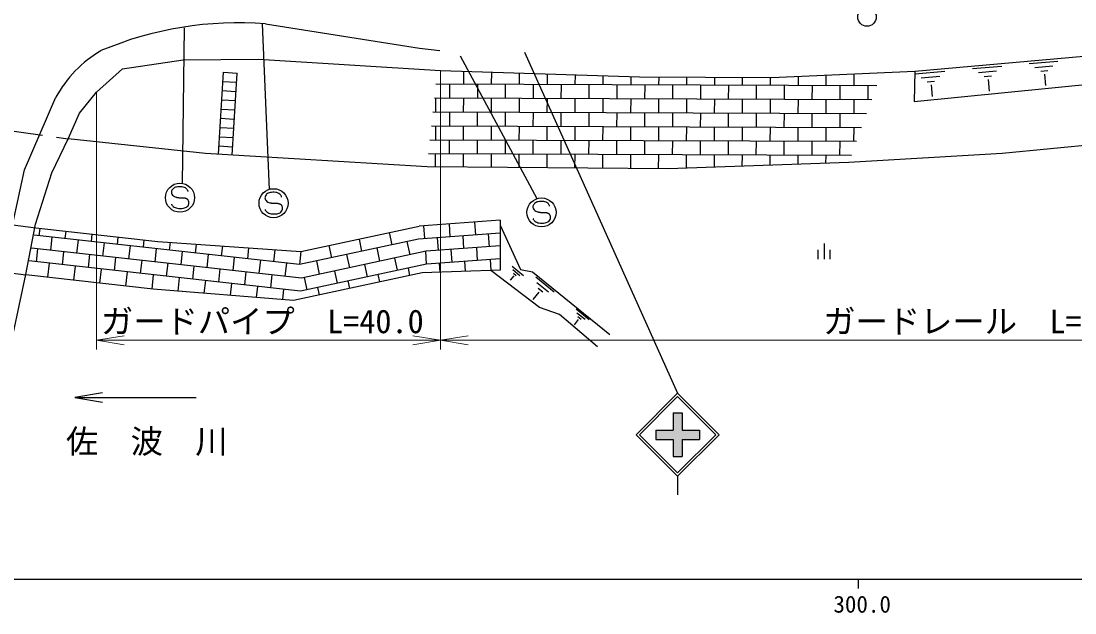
# Model space of a CAD drawing. Units: millimetres, scale not verified. Extents: x 40000 to 680000, y 20000 to 380000.
# Drawn here: x 277318 to 391492, y 201347 to 265500 of the extents above; entities that cross this region are included whole.
import ezdxf
from ezdxf.enums import TextEntityAlignment as Align

# ---------------------------------------------------------------- set-up
doc = ezdxf.new("R2010")
doc.units = ezdxf.units.MM
doc.header["$LTSCALE"] = 1000
doc.linetypes.add('DASHED', pattern=[7.5, 6, -1.5])
for name, color, linetype, lineweight in [('M-BGD', 7, 'Continuous', 25), ('M-BGD-EXST', 7, 'Continuous', 25), ('M-BMK-HTXT', 7, 'DASHED', 13), ('M-BMK-SRVR', 3, 'Continuous', 25), ('M-STR-HTXT', 7, 'Continuous', 13), ('M-STR-STR1', 1, 'Continuous', 25), ('M-STR-STRC', 7, 'Continuous', 25), ('M-TTL-BAND', 7, 'Continuous', 25)]:
    doc.layers.add(name, color=color, linetype=linetype, lineweight=lineweight)
doc.styles.add('ＭＳ ゴシック', font='')
doc.styles.get('ＭＳ ゴシック').set_extended_font_data('MS Gothic')

# ---------------------------------------------------------------- blocks, each defined once
blk = doc.blocks.new('open_arrow')
at = {"color": 0, "linetype": 'Continuous', "lineweight": -2}
blk.add_lwpolyline([(7.5, 1.25), (0, 0), (7.5, -1.25)], dxfattribs=at)

msp = doc.modelspace()

# ---------------------------------------------------------------- hatches: boundary and pattern name
at = {"layer": 'M-STR-STRC'}
msp.add_hatch(color=256, dxfattribs=at).paths.add_polyline_path([(348951, 218303), (348951, 220163), (350811, 220163), (350811, 221163), (348951, 221163), (348952, 223023), (347952, 223023), (347951, 221163), (346091, 221163), (346091, 220163), (347951, 220163), (347951, 218303)])

# ---------------------------------------------------------------- linework, layer by layer
at = {"layer": 'M-BGD'}
for p, q in [((303816, 265198), (320466, 262552)), ((374163, 260074), (409689, 263201)), ((320466, 262552), (322694, 262295)), ((288323, 260307), (294885, 261314)), ((294885, 261314), (303044, 261384)), ((303044, 261384), (322764, 260134)), ((383558, 260583), (380403, 260305)), ((389635, 261124), (386546, 260852)), ((389096, 260610), (387166, 260440)), ((285476, 257808), (288323, 260307)), ((298702, 251064), (299235, 259955)), ((299235, 259955), (300714, 259867)), ((300181, 250975), (300714, 259867)), ((322428, 260155), (322426, 260155)), ((322764, 260134), (344312, 259451)), ((325249, 260055), (325244, 258634)), ((328270, 259960), (328265, 258623)), ((331291, 259864), (331286, 258611)), ((334311, 259768), (334307, 258600)), ((337332, 259673), (337328, 258588)), ((340353, 259577), (340349, 258577)), ((343374, 259481), (343370, 258565)), ((344312, 259451), (358633, 259397)), ((346395, 259444), (346391, 258554)), ((349416, 259432), (349412, 258543)), ((352437, 259421), (352434, 258531)), ((355458, 259409), (355455, 258520)), ((358479, 259398), (358476, 258508)), ((358633, 259397), (374163, 260074)), ((361501, 259522), (361497, 258497)), ((364522, 259654), (364518, 258485)), ((367544, 259785), (367539, 258474)), ((370565, 259917), (370565, 259917)), ((374091, 256797), (408829, 260240)), ((374163, 260074), (374091, 256797)), ((377415, 260035), (374191, 259751)), ((376853, 259498), (374838, 259321)), ((383008, 260057), (381036, 259884)), ((382458, 259532), (381669, 259462)), ((382092, 259182), (382203, 257919)), ((388558, 260096), (387786, 260028)), ((388199, 259753), (388308, 258518)), ((299175, 258957), (300654, 258869)), ((370033, 258464), (322264, 258645)), ((323733, 258640), (323728, 257129)), ((326754, 258628), (326749, 257118)), ((329775, 258617), (329770, 257106)), ((332797, 258606), (332791, 257095)), ((335818, 258594), (335812, 257084)), ((338839, 258583), (338833, 257072)), ((341860, 258571), (341854, 257061)), ((344881, 258560), (344875, 257049)), ((347902, 258548), (347896, 257038)), ((350923, 258537), (350917, 257026)), ((353944, 258525), (353938, 257015)), ((356965, 258514), (356959, 257003)), ((359986, 258503), (359981, 256992)), ((363007, 258491), (363002, 256981)), ((366028, 258480), (366023, 256969)), ((369050, 258468), (369044, 256958)), ((376291, 258962), (375485, 258891)), ((375917, 258604), (376030, 257314)), ((277684, 249375), (281085, 257240)), ((283636, 255516), (285476, 257808)), ((299055, 256961), (300534, 256872)), ((299115, 257959), (300594, 257870)), ((369480, 256956), (322102, 257135)), ((322217, 257135), (322211, 255624)), ((325238, 257124), (325232, 255613)), ((328259, 257112), (328253, 255602)), ((331280, 257101), (331275, 255590)), ((334301, 257089), (334296, 255579)), ((337322, 257078), (337317, 255567)), ((340344, 257066), (340338, 255556)), ((343365, 257055), (343359, 255544)), ((346386, 257043), (346380, 255533)), ((349407, 257032), (349401, 255521)), ((352428, 257021), (352422, 255510)), ((355449, 257009), (355443, 255499)), ((358470, 256998), (358464, 255487)), ((361491, 256986), (361485, 255476)), ((364512, 256975), (364506, 255464)), ((367533, 256963), (367528, 255453)), ((298996, 255962), (300474, 255874)), ((282432, 252740), (283636, 255516)), ((298936, 254964), (300415, 254876)), ((368928, 255448), (321939, 255626)), ((323722, 255619), (323716, 254108)), ((326743, 255607), (326737, 254097)), ((329764, 255596), (329758, 254085)), ((332785, 255584), (332779, 254074)), ((335806, 255573), (335800, 254062)), ((338827, 255562), (338822, 254051)), ((341848, 255550), (341843, 254040)), ((344869, 255539), (344864, 254028)), ((347890, 255527), (347885, 254017)), ((350912, 255516), (350906, 254005)), ((353933, 255504), (353927, 253994)), ((356954, 255493), (356948, 253982)), ((359975, 255481), (359969, 253971)), ((362996, 255470), (362990, 253959)), ((366017, 255459), (366011, 253948)), ((298876, 253966), (300355, 253878)), ((368375, 253939), (321777, 254116)), ((322206, 254114), (322200, 252603)), ((325227, 254103), (325221, 252592)), ((328248, 254091), (328242, 252581)), ((331269, 254080), (331263, 252569)), ((334290, 254068), (334284, 252558)), ((337311, 254057), (337305, 252546)), ((340332, 254045), (340326, 252535)), ((343353, 254034), (343347, 252523)), ((346374, 254022), (346369, 252512)), ((349395, 254011), (349390, 252500)), ((352416, 254000), (352411, 252489)), ((355437, 253988), (355432, 252478)), ((358459, 253977), (358453, 252466)), ((361480, 253965), (361474, 252455)), ((364501, 253954), (364495, 252443)), ((367522, 253942), (367516, 252432)), ((297289, 251148), (282432, 252740)), ((298816, 252968), (300295, 252879)), ((367822, 252431), (321615, 252606)), ((323710, 252598), (323705, 251087)), ((326731, 252586), (326726, 251076)), ((329753, 252575), (329747, 251064)), ((332774, 252563), (332768, 251053)), ((335795, 252552), (335789, 251041)), ((338816, 252540), (338810, 251030)), ((341837, 252529), (341831, 251018)), ((344858, 252518), (344852, 251007)), ((347879, 252506), (347873, 250996)), ((350900, 252495), (350894, 250984)), ((353921, 252483), (353916, 250973)), ((356942, 252472), (356937, 250961)), ((359963, 252460), (359958, 250950)), ((362984, 252449), (362979, 250938)), ((366006, 252437), (366000, 250927)), ((298757, 251970), (300235, 251881)), ((395236, 252281), (383606, 251148)), ((321304, 249713), (297289, 251148)), ((367269, 250922), (321452, 251096)), ((322194, 251093), (322189, 249706)), ((325215, 251081), (325210, 249679)), ((328236, 251070), (328231, 249653)), ((331257, 251059), (331252, 249627)), ((334278, 251047), (334273, 249601)), ((337300, 251036), (337294, 249575)), ((340321, 251024), (340315, 249548)), ((343342, 251013), (343336, 249522)), ((346363, 251001), (346357, 249496)), ((366992, 250166), (347433, 249487)), ((349384, 250990), (349378, 249554)), ((352405, 250978), (352400, 249659)), ((355426, 250967), (355421, 249764)), ((358447, 250956), (358443, 249869)), ((361468, 250944), (361465, 249974)), ((364489, 250933), (364486, 250079)), ((383606, 251148), (366992, 250166)), ((273274, 229087), (277684, 249375)), ((347433, 249487), (321304, 249713)), ((307633, 240511), (320462, 243271)), ((329206, 243907), (320462, 243271)), ((320462, 243271), (320462, 243271)), ((320917, 243305), (321018, 241923)), ((323680, 243506), (323781, 242124)), ((326443, 243706), (326544, 242325)), ((329206, 243907), (329206, 238502)), ((329206, 243907), (329206, 243906)), ((329206, 243392), (331416, 238587)), ((307471, 239101), (278743, 242285)), ((278912, 243079), (292118, 241615)), ((279340, 243031), (279252, 242229)), ((280663, 242072), (280506, 240661)), ((282163, 242718), (282074, 241916)), ((284985, 242406), (284896, 241603)), ((287808, 242093), (287719, 241290)), ((317197, 242569), (317480, 241254)), ((329206, 242519), (320372, 241876)), ((325162, 242224), (325263, 240843)), ((327925, 242425), (328026, 241044)), ((283485, 241759), (283329, 240348)), ((286308, 241446), (286151, 240035)), ((289130, 241134), (288974, 239722)), ((290630, 241780), (290541, 240977)), ((292118, 241615), (307633, 240511)), ((293459, 241520), (293364, 240664)), ((296293, 241318), (296186, 240352)), ((299128, 241116), (299009, 240039)), ((301963, 240915), (301831, 239726)), ((320372, 241876), (307471, 239101)), ((310667, 241164), (310950, 239849)), ((313932, 241867), (314215, 240552)), ((319113, 241605), (319423, 240163)), ((329206, 241130), (321213, 240548)), ((322399, 242024), (322500, 240642)), ((326644, 240943), (326745, 239562)), ((307717, 237645), (278446, 240889)), ((279095, 240817), (278939, 239406)), ((281918, 240504), (281761, 239093)), ((284740, 240192), (284584, 238780)), ((287563, 239879), (287406, 238468)), ((291953, 240821), (291796, 239410)), ((294775, 240508), (294619, 239097)), ((297598, 240195), (297441, 238784)), ((300420, 239882), (300264, 238471)), ((304798, 240713), (304654, 239413)), ((307632, 240509), (307471, 239101)), ((307633, 240511), (307630, 240512)), ((307633, 240512), (307632, 240509)), ((321213, 240548), (307717, 237645)), ((312583, 240200), (312893, 238759)), ((315848, 240903), (316158, 239461)), ((317790, 239812), (318076, 238483)), ((321118, 240542), (321219, 239159)), ((323881, 240743), (323982, 239361)), ((307601, 236229), (278148, 239494)), ((280350, 239250), (280182, 237731)), ((283172, 238937), (283003, 237412)), ((285995, 238624), (285825, 237092)), ((290385, 239566), (290229, 238155)), ((293207, 239253), (293051, 237842)), ((296030, 238940), (295874, 237529)), ((298852, 238628), (298696, 237216)), ((303243, 239570), (303086, 238158)), ((306065, 239257), (305909, 237845)), ((321228, 239161), (307601, 236229)), ((309318, 239498), (309628, 238056)), ((314525, 239110), (314811, 237780)), ((319243, 238734), (319417, 237924)), ((329206, 239741), (321228, 239161)), ((322600, 239261), (322672, 238280)), ((325363, 239461), (325442, 238374)), ((328126, 239662), (328213, 238468)), ((331740, 237868), (330527, 238907)), ((291617, 236437), (277830, 237997)), ((288817, 238311), (288647, 236773)), ((291640, 237998), (291469, 236454)), ((294462, 237686), (294300, 236224)), ((301675, 238315), (301518, 236903)), ((304497, 238002), (304341, 236591)), ((320780, 238216), (306821, 235227)), ((307996, 237705), (308281, 236376)), ((311260, 238407), (311546, 237078)), ((315978, 238031), (316151, 237225)), ((329206, 238502), (320780, 238216)), ((333469, 234462), (328217, 238468)), ((330718, 237903), (330302, 237418)), ((331357, 237881), (330599, 238530)), ((330973, 237894), (330670, 238154)), ((331416, 238587), (332733, 238336)), ((332733, 238336), (341099, 231538)), ((335069, 236105), (333071, 237729)), ((306821, 235227), (291617, 236437)), ((297285, 237373), (297132, 235998)), ((300107, 237060), (299965, 235773)), ((302930, 236747), (302797, 235547)), ((305752, 236434), (305629, 235322)), ((309448, 236627), (309620, 235826)), ((312713, 237329), (312886, 236525)), ((334451, 236110), (333202, 237125)), ((333833, 236115), (333333, 236521)), ((333420, 236118), (332771, 235318)), ((335637, 233707), (333469, 234462)), ((338850, 233133), (337446, 234273)), ((339762, 230183), (335637, 233707)), ((337691, 233141), (337235, 232580)), ((338415, 233136), (337538, 233849)), ((337981, 233139), (337630, 233424)), ((283134, 224694), (296280, 224694))]:
    msp.add_line(p, q, dxfattribs=at)
at = {"layer": 'M-BGD', "linetype": 'DASHED'}
for p, q in [((266280, 254970), (282432, 252740)), ((266241, 244759), (278912, 243079)), ((265211, 239608), (277830, 237997))]:
    msp.add_line(p, q, dxfattribs=at)
at = {"layer": 'M-BGD'}
for centre, radius, start, end in [((300843, 227253), 38062, 85.51911, 112.99059), ((292631, 250951), 13148, 120.40705, 151.42626)]:
    msp.add_arc(centre, radius, start, end, dxfattribs=at)
at = {"layer": 'M-BGD-EXST'}
for p, q in [((303455, 265191), (304189, 247255)), ((294983, 264763), (294764, 247909)), ((324903, 261724), (333188, 246250)), ((364308, 241386), (364308, 239705)), ((363636, 240713), (363636, 239705)), ((364981, 239705), (364981, 240713))]:
    msp.add_line(p, q, dxfattribs=at)
for points in [[(293716, 245499), (293708, 245511), (293700, 245523), (293692, 245536), (293685, 245548), (293678, 245560), (293671, 245573), (293665, 245585), (293660, 245598), (293655, 245612), (293650, 245625), (293649, 245629), (293648, 245633), (293647, 245637), (293647, 245641), (293646, 245645), (293645, 245649), (293644, 245653), (293643, 245658), (293643, 245662), (293642, 245666)], [(294110, 246408), (294150, 246401), (294190, 246393), (294230, 246386), (294270, 246379), (294311, 246373), (294351, 246367), (294391, 246362), (294431, 246357), (294471, 246354), (294511, 246352), (294545, 246350), (294578, 246350), (294611, 246350), (294644, 246350), (294678, 246351), (294711, 246351), (294744, 246352), (294778, 246352), (294811, 246352), (294844, 246352), (294863, 246351), (294881, 246350), (294900, 246349), (294918, 246348), (294936, 246347), (294955, 246345), (294973, 246343), (294991, 246341), (295010, 246338), (295028, 246335), (295039, 246334), (295050, 246332), (295061, 246329), (295072, 246327), (295083, 246325), (295093, 246322), (295104, 246319), (295115, 246317), (295126, 246313), (295136, 246310), (295146, 246307), (295155, 246304), (295165, 246301), (295174, 246297), (295183, 246294), (295192, 246290), (295202, 246286), (295211, 246282), (295220, 246278), (295229, 246274), (295238, 246269), (295247, 246265), (295256, 246260), (295265, 246255), (295274, 246250), (295283, 246245), (295292, 246239), (295300, 246234), (295308, 246228), (295316, 246221), (295322, 246217), (295327, 246212), (295332, 246207), (295337, 246202), (295342, 246197), (295347, 246192), (295352, 246187), (295357, 246182), (295362, 246177), (295367, 246172)], [(304252, 245812), (304292, 245804), (304332, 245797), (304372, 245789), (304412, 245783), (304452, 245776), (304492, 245770), (304532, 245765), (304572, 245761), (304612, 245757), (304653, 245755), (304686, 245754), (304719, 245753), (304752, 245753), (304785, 245754), (304819, 245754), (304852, 245755), (304885, 245755), (304919, 245756), (304952, 245755), (304985, 245755), (305004, 245754), (305022, 245754), (305041, 245753), (305059, 245752), (305078, 245750), (305096, 245748), (305114, 245746), (305133, 245744), (305151, 245742), (305169, 245739), (305180, 245737), (305191, 245735), (305202, 245733), (305213, 245731), (305224, 245728), (305235, 245726), (305245, 245723), (305256, 245720), (305267, 245717), (305277, 245714), (305287, 245711), (305296, 245707), (305306, 245704), (305315, 245701), (305324, 245697), (305334, 245693), (305343, 245689), (305352, 245685), (305361, 245681), (305370, 245677), (305379, 245673), (305389, 245668), (305398, 245663), (305407, 245658), (305415, 245653), (305424, 245648), (305433, 245643), (305441, 245637), (305449, 245631), (305457, 245625), (305463, 245620), (305468, 245616), (305473, 245611), (305478, 245606), (305484, 245601), (305489, 245596), (305494, 245591), (305499, 245585), (305504, 245580), (305508, 245575)], [(303857, 244903), (303849, 244915), (303841, 244927), (303834, 244939), (303826, 244951), (303819, 244964), (303812, 244976), (303806, 244989), (303801, 245002), (303796, 245015), (303792, 245028), (303791, 245032), (303790, 245036), (303789, 245041), (303788, 245045), (303787, 245049), (303786, 245053), (303785, 245057), (303784, 245061), (303784, 245065), (303783, 245069)], [(333283, 244817), (333323, 244810), (333363, 244802), (333403, 244795), (333443, 244788), (333483, 244782), (333523, 244776), (333563, 244771), (333604, 244767), (333644, 244763), (333684, 244761), (333717, 244760), (333751, 244759), (333784, 244759), (333817, 244759), (333850, 244760), (333884, 244760), (333917, 244761), (333950, 244761), (333984, 244761), (334017, 244761), (334035, 244760), (334054, 244759), (334072, 244759), (334091, 244757), (334109, 244756), (334128, 244754), (334146, 244752), (334164, 244750), (334182, 244747), (334201, 244745), (334212, 244743), (334223, 244741), (334234, 244739), (334244, 244736), (334255, 244734), (334266, 244731), (334277, 244729), (334288, 244726), (334298, 244723), (334309, 244719), (334318, 244716), (334328, 244713), (334337, 244710), (334347, 244706), (334356, 244703), (334365, 244699), (334374, 244695), (334384, 244691), (334393, 244687), (334402, 244683), (334411, 244678), (334420, 244674), (334429, 244669), (334438, 244664), (334447, 244659), (334456, 244654), (334464, 244648), (334473, 244643), (334481, 244637), (334489, 244631), (334494, 244626), (334500, 244621), (334505, 244616), (334510, 244612), (334515, 244607), (334520, 244602), (334525, 244596), (334530, 244591), (334535, 244586), (334540, 244581)], [(332888, 243908), (332881, 243921), (332873, 243933), (332865, 243945), (332858, 243957), (332851, 243969), (332844, 243982), (332838, 243995), (332832, 244008), (332827, 244021), (332823, 244034), (332822, 244038), (332821, 244042), (332820, 244046), (332819, 244050), (332818, 244054), (332818, 244059), (332817, 244063), (332816, 244067), (332815, 244071), (332815, 244075)]]:
    msp.add_lwpolyline(points, dxfattribs=at)
for centre in [(294530, 246352), (304671, 245755), (333703, 244761)]:
    msp.add_circle(centre, 1575, dxfattribs=at)
for centre, radius, start, end in [((294072, 246949), 470, 172.36814, 193.72008), ((294058, 246937), 458, 150.0708, 170.82171), ((294071, 246949), 469, 193.7824, 222.17001), ((294331, 246778), 774, 135.15085, 149.93667), ((294243, 247106), 702, 222.25697, 242.81644), ((294176, 246945), 546, 114.63796, 136.08554), ((294335, 246594), 932, 100.05395, 114.52623), ((294477, 245818), 1720, 90.54544, 100.1869), ((294507, 245559), 1980, 82.47698, 91.3279), ((294623, 246414), 1117, 69.27414, 82.6429), ((294785, 246841), 660, 50.33996, 69.2792), ((294795, 246871), 631, 40.39427, 49.36849), ((294668, 246728), 821, 31.07407, 42.21432), ((295118, 246999), 296, 15.48494, 31.07407), ((295247, 247043), 160, 353.24514, 12.74605), ((304473, 246181), 774, 135.15085, 149.93667), ((304318, 246349), 546, 114.63796, 136.08554), ((304477, 245998), 932, 100.05395, 114.52623), ((304618, 245222), 1720, 90.54544, 100.1869), ((304648, 244963), 1980, 82.47698, 91.3279), ((304764, 245818), 1117, 69.27414, 82.6429), ((304926, 246245), 660, 50.33996, 69.2792), ((304936, 246274), 631, 40.39427, 49.36849), ((304809, 246131), 821, 31.07407, 42.21432), ((294273, 245934), 707, 217.94831, 228.20445), ((294388, 247394), 1024, 242.95506, 254.28289), ((294970, 245801), 541, 309.52638, 337.1503), ((294962, 245806), 546, 0.82024, 42.03911), ((294958, 245794), 550, 338.2637, 2.05452), ((304213, 246352), 470, 172.36814, 193.72008), ((304199, 246341), 458, 150.0708, 170.82171), ((304212, 246352), 469, 193.7824, 222.17001), ((304384, 246509), 702, 222.25697, 242.81644), ((304529, 246798), 1024, 242.95506, 254.28289), ((305103, 245210), 546, 0.82024, 42.03911), ((305259, 246402), 296, 15.48494, 31.07407), ((305388, 246446), 160, 353.24514, 12.74605), ((333231, 245347), 458, 150.0708, 170.82171), ((333504, 245187), 774, 135.15085, 149.93667), ((333349, 245354), 546, 114.63796, 136.08554), ((333508, 245003), 932, 100.05395, 114.52623), ((333650, 244228), 1720, 90.54544, 100.1869), ((333680, 243969), 1980, 82.47698, 91.3279), ((333796, 244823), 1117, 69.27414, 82.6429), ((333958, 245251), 660, 50.33996, 69.2792), ((333967, 245280), 631, 40.39427, 49.36849), ((333841, 245137), 821, 31.07407, 42.21432), ((334290, 245408), 296, 15.48494, 31.07407), ((334420, 245452), 160, 353.24514, 12.74605), ((294286, 245967), 740, 229.12381, 248.26742), ((294436, 246345), 1147, 248.31346, 261.14941), ((294554, 247120), 1931, 261.2217, 270.98278), ((294582, 247193), 2004, 270.15164, 279.41634), ((294724, 246328), 1127, 279.49367, 291.46503), ((294890, 245907), 675, 291.45807, 309.06252), ((304415, 245338), 707, 217.94831, 228.20445), ((304427, 245370), 740, 229.12381, 248.26742), ((304577, 245749), 1147, 248.31346, 261.14941), ((304695, 246524), 1931, 261.2217, 270.98278), ((304723, 246597), 2004, 270.15164, 279.41634), ((304865, 245731), 1127, 279.49367, 291.46503), ((305031, 245311), 675, 291.45807, 309.06252), ((305111, 245204), 541, 309.52638, 337.1503), ((305099, 245197), 550, 338.2637, 2.05452), ((333245, 245358), 470, 172.36814, 193.72008), ((333244, 245358), 469, 193.7824, 222.17001), ((333416, 245515), 702, 222.25697, 242.81644), ((333561, 245803), 1024, 242.95506, 254.28289), ((334135, 244215), 546, 0.82024, 42.03911), ((333446, 244343), 707, 217.94831, 228.20445), ((333459, 244376), 740, 229.12381, 248.26742), ((333609, 244754), 1147, 248.31346, 261.14941), ((333727, 245529), 1931, 261.2217, 270.98278), ((333755, 245602), 2004, 270.15164, 279.41634), ((333897, 244737), 1127, 279.49367, 291.46503), ((334062, 244317), 675, 291.45807, 309.06252), ((334143, 244210), 541, 309.52638, 337.1503), ((334131, 244203), 550, 338.2637, 2.05452)]:
    msp.add_arc(centre, radius, start, end, dxfattribs=at)
at = {"layer": 'M-BMK-SRVR'}
msp.add_circle((368966, 265935), 1000, dxfattribs=at)
at = {"layer": 'M-STR-HTXT'}
for p, q in [((322764, 260134), (322764, 229899)), ((285476, 257808), (285476, 229899)), ((285476, 230899), (322764, 230899)), ((322764, 230899), (445439, 230899))]:
    msp.add_line(p, q, dxfattribs=at)
at = {"layer": 'M-STR-STR1'}
for p, q in [((280652, 249065), (282432, 252740)), ((278872, 243496), (280652, 249065)), ((277839, 238042), (278872, 243496)), ((275772, 228339), (277839, 238042))]:
    msp.add_line(p, q, dxfattribs=at)
at = {"layer": 'M-STR-STRC'}
for p, q in [((331867, 262122), (348450, 225163)), ((343950, 220663), (348450, 225163)), ((352951, 220663), (348450, 225163)), ((344304, 220663), (348450, 224809)), ((352597, 220663), (348450, 224809)), ((347952, 223023), (347951, 221163)), ((347952, 223023), (348952, 223023)), ((348952, 223023), (348951, 221163)), ((343950, 220663), (348450, 216162)), ((344304, 220663), (348450, 216516)), ((346091, 221163), (346091, 220163)), ((346091, 221163), (347951, 221163)), ((348450, 216516), (352597, 220663)), ((348451, 216163), (352951, 220663)), ((348951, 221163), (350811, 221163)), ((350811, 221163), (350811, 220163)), ((346091, 220163), (347951, 220163)), ((347951, 220163), (347951, 218303)), ((348951, 220163), (350811, 220163)), ((348951, 220163), (348951, 218303)), ((347951, 218303), (348951, 218303)), ((348451, 216163), (348451, 214163))]:
    msp.add_line(p, q, dxfattribs=at)
at = {"layer": 'M-TTL-BAND'}
for p, q in [((40000, 205000), (579000, 205000)), ((368000, 205000), (368000, 204000))]:
    msp.add_line(p, q, dxfattribs=at)

# ---------------------------------------------------------------- block references
at = {"layer": 'M-BGD', "xscale": 400, "yscale": 400}
msp.add_blockref('open_arrow', (283134, 224694), dxfattribs=at)
at = {"layer": 'M-STR-HTXT', "xscale": 400, "yscale": 400}
for p in [(285476, 230899), (322764, 230899)]:
    msp.add_blockref('open_arrow', p, dxfattribs=at)
at = {"layer": 'M-STR-HTXT', "xscale": 400, "yscale": 400, "rotation": 180}
msp.add_blockref('open_arrow', (322764, 230899), dxfattribs=at)

# ---------------------------------------------------------------- texts
at = {"layer": 'M-BMK-HTXT', "style": 'ＭＳ ゴシック'}
msp.add_text('佐\u3000波\u3000川', height=2566, dxfattribs=at).set_placement((290939, 217889), align=Align.BOTTOM_CENTER)
at = {"layer": 'M-STR-HTXT', "style": 'ＭＳ ゴシック'}
for s, p in [('ガードパイプ\u3000L=40.0', (285968, 230899)), ('ガードレール\u3000L=120.0', (364223, 230899))]:
    msp.add_text(s, height=2566, dxfattribs=at).set_placement(p, align=Align.BOTTOM_LEFT)
at = {"layer": 'M-TTL-BAND', "style": 'ＭＳ ゴシック'}
msp.add_text('300.0', height=1833, dxfattribs=at).set_placement((368442, 200827), align=Align.BOTTOM_CENTER)

doc.saveas('drawing.dxf')
